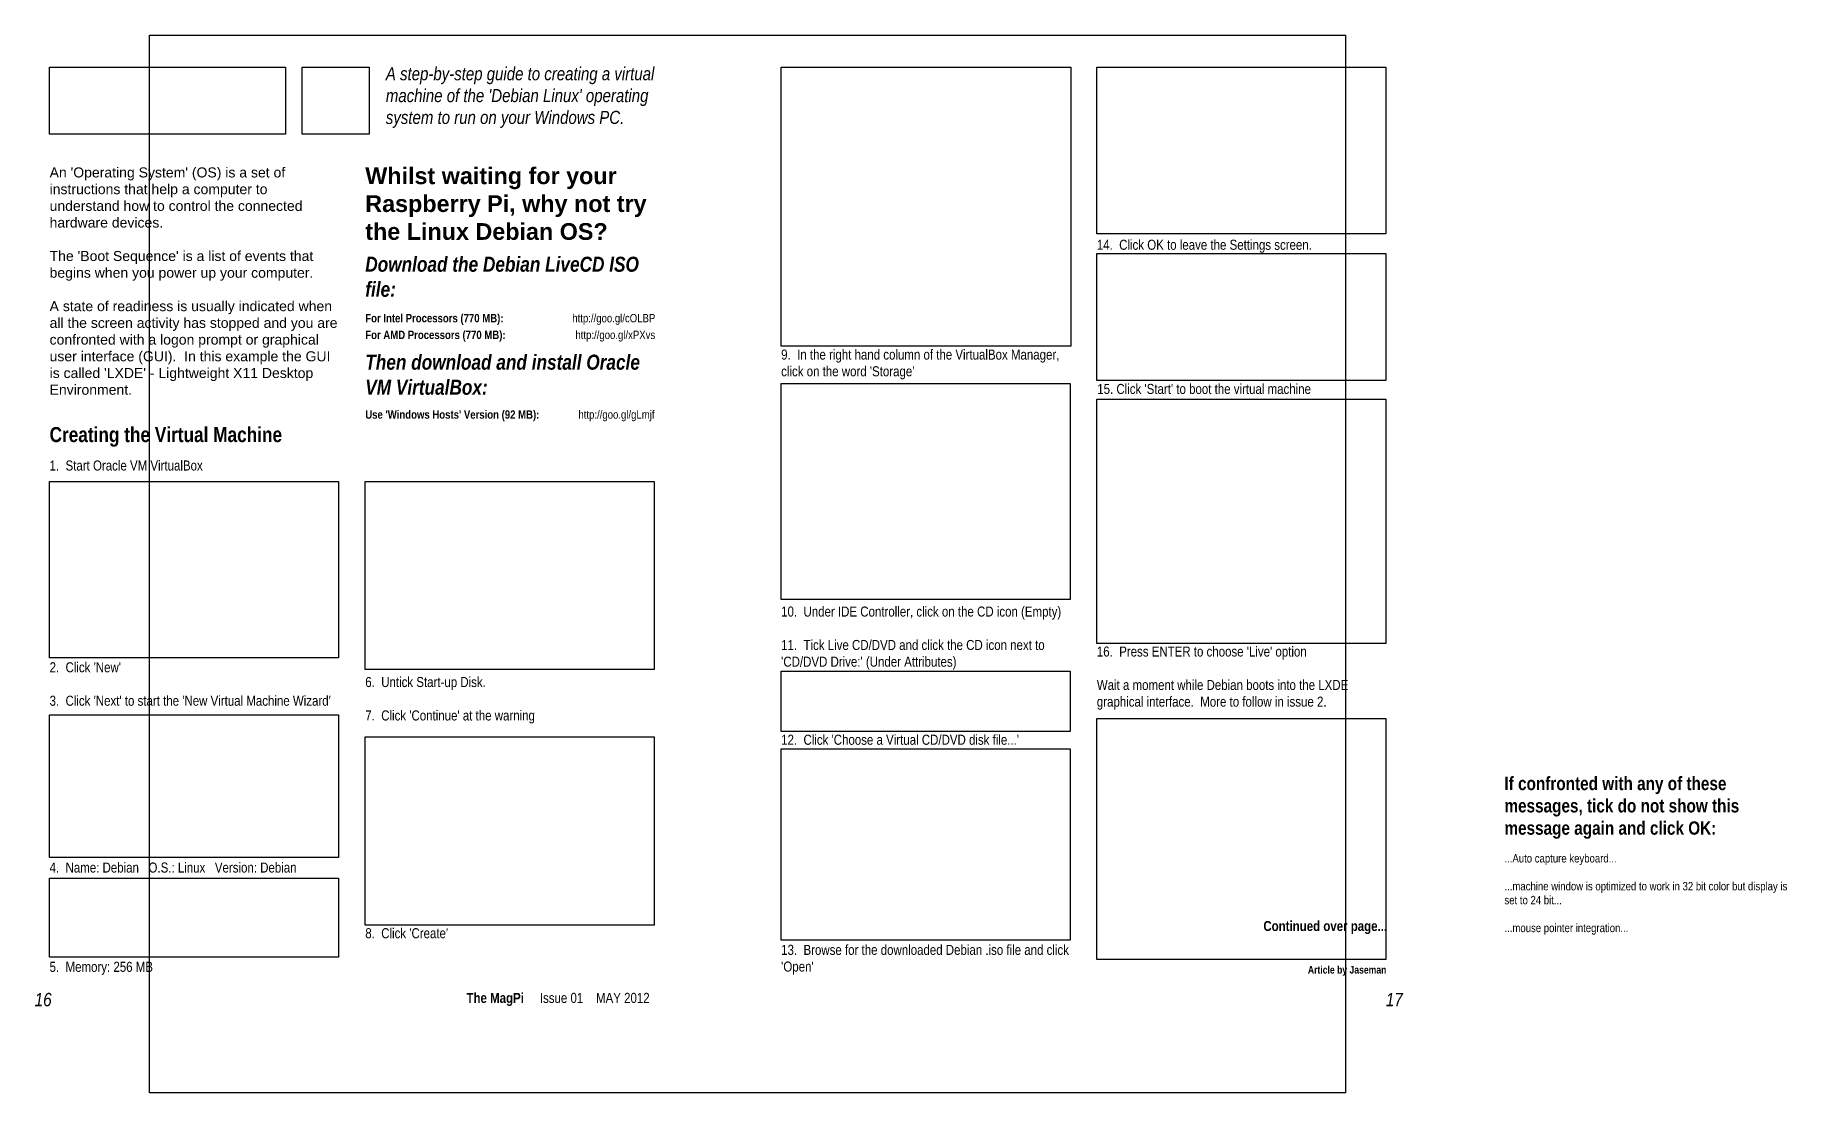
# Model space of a CAD drawing. Header units: millimetres. Extents: x 281 to 806, y -659 to -342.
import ezdxf

# ---------------------------------------------------------------- set-up
doc = ezdxf.new("R2010")
doc.units = ezdxf.units.MM
doc.layers.add('Images', color=7, linetype='Continuous')
doc.layers.add('Text', color=7, linetype='Continuous')
doc.styles.get("Standard").update_dxf_attribs({"font": 'arial.ttf'})
picture_1 = doc.add_image_def('image1.png', size_in_pixel=(555, 339))
picture_2 = doc.add_image_def('image2.png', size_in_pixel=(583, 288))
picture_3 = doc.add_image_def('image3.png', size_in_pixel=(570, 156))
picture_4 = doc.add_image_def('image4.png', size_in_pixel=(610, 397))
picture_5 = doc.add_image_def('image5.png', size_in_pixel=(725, 698))
picture_6 = doc.add_image_def('image6.png', size_in_pixel=(657, 491))
picture_7 = doc.add_image_def('image7.png', size_in_pixel=(516, 108))
picture_8 = doc.add_image_def('image8.png', size_in_pixel=(656, 434))
picture_9 = doc.add_image_def('image9.png', size_in_pixel=(657, 379))
picture_10 = doc.add_image_def('image10.png', size_in_pixel=(723, 317))
picture_11 = doc.add_image_def('image11.png', size_in_pixel=(610, 397))
picture_12 = doc.add_image_def('image12.png', size_in_pixel=(663, 561))
picture_13 = doc.add_image_def('image13.png', size_in_pixel=(817, 681))
picture_14 = doc.add_image_def('image14.gif', size_in_pixel=(3268, 925))
picture_15 = doc.add_image_def('image15.png', size_in_pixel=(512, 512))
picture_16 = doc.add_image_def('image16.gif', size_in_pixel=(1529, 1352))

msp = doc.modelspace()

# ---------------------------------------------------------------- texts
at = {"layer": 'Text', "attachment_point": 1}
for s, width, insert, char_height in [("{\\fArial Narrow|b0|i1|c0|p34;\\C232;A step-by-step guide to creating a virtual machine of the 'Debian Linux' operating system to run on your Windows PC.\\H1.0213x; }", 80.3405, (386.24, -351.8), 3.92), ("An 'Operating System' (OS) is a set of instructions that help a computer to understand how to control the connected hardware devices.\\P\\PThe 'Boot Sequence' is a list of events that begins when you power up your computer.\\P\\PA state of readiness is usually indicated when all the screen activity has stopped and you are confronted with a logon prompt or graphical user interface (GUI).  In this example the GUI is called 'LXDE' - Lightweight X11 Desktop Environment.", 86.5, (285.58, -381.8), 3), ('{\\fArial|b1|i0|c0|p34;Whilst waiting for your Raspberry Pi, why not try the Linux Debian OS?}', 86.5, (380.08, -381.8), 5), ('{\\fArial Narrow|b0|i0|c0|p34;14.  Click OK to leave the Settings screen.}', 86.5, (599.08, -403.44), 3), ("{\\fArial Narrow|b0|i0|c0|p34;9.  In the right hand column of the VirtualBox Manager, click on the word 'Storage'\\H1.022x; }", 86.5, (504.58, -436.3), 3), ("{\\fArial Narrow|b0|i0|c0|p34;15. Click 'Start' to boot the virtual machine}", 86.5, (599.21, -446.58), 3), ('{\\fArial Narrow|b1|i0|c0|p34;\\C232;Creating the Virtual Machine}', 118.5, (285.58, -459.49), 4.5), ('{\\fArial Narrow|b0|i0|c0|p34;1.  Start Oracle VM VirtualBox}', 86.5, (285.58, -469.49), 3), ("{\\fArial Narrow|b0|i0|c0|p34;10.  Under IDE Controller, click on the CD icon (Empty)\\P\\P11.  Tick Live CD/DVD and click the CD icon next to 'CD/DVD Drive:' (Under Attributes)}", 86.5, (504.58, -513.19), 3), ("{\\fArial Narrow|b0|i0|c0|p34;16.  Press ENTER to choose 'Live' option\\P\\PWait a moment while Debian boots into the LXDE graphical interface.  More to follow in issue 2.}", 86.5, (599.08, -525.15), 3), ("{\\fArial Narrow|b0|i0|c0|p34;2.  Click 'New'\\P\\P3.  Click 'Next' to start the 'New Virtual Machine Wizard'}", 86.5, (285.58, -529.87), 3), ("{\\fArial Narrow|b0|i0|c0|p34;6.  Untick Start-up Disk.\\P\\P7.  Click 'Continue' at the warning}", 86.5, (380.08, -534.28), 3), ("{\\fArial Narrow|b0|i0|c0|p34;12.  Click 'Choose a Virtual CD/DVD disk file...'}", 86.5, (504.58, -551.55), 3), ('{\\fArial Narrow|b0|i0|c0|p34;4.  Name: Debian   O.S.: Linux   Version: Debian}', 86.5, (285.58, -589.79), 3), ('\\pi49.853;{\\fArial Narrow|b1|i0|c0|p34;Continued over page...}', 86.5, (599.08, -607.28), 3), ("{\\fArial Narrow|b0|i0|c0|p34;8.  Click 'Create'}", 86.5, (380.08, -609.44), 3), ("{\\fArial Narrow|b0|i0|c0|p34;13.  Browse for the downloaded Debian .iso file and click 'Open'\\H1.022x; }", 86.5, (504.58, -614.42), 3), ('{\\fArial Narrow|b0|i0|c0|p34;5.  Memory: 256 MB}', 86.5, (285.58, -619.5), 3)]:
    msp.add_mtext_dynamic_manual_height_columns(s, width=width, gutter_width=12.5, heights=[0], dxfattribs=dict(at, insert=insert, char_height=char_height))
at = {"layer": 'Text', "color": 166, "attachment_point": 1}
for s, width, insert, char_height in [('\\A1;{\\fArial Narrow|b1|i1|c0|p34;\\C232;Download the Debian LiveCD ISO file:\\H1.3589x; }', 86.5, (380.08, -408.51), 4.5), ('\\pi10.316;{\\fArial Narrow|b0|i0|c0|p34;\\C256;http://goo.gl/cOLBP}', 34.8451, (431.74, -425.65), 2.5), ('\\pi11.257;{\\fArial Narrow|b0|i0|c0|p34;\\C256;http://goo.gl/xPXvs}', 34.8451, (431.74, -430.65), 2.5), ('\\A1;{\\fArial Narrow|b1|i1|c0|p34;\\C232;Then download and install Oracle VM VirtualBox:\\H1.3419x; }', 86.5, (380.08, -437.82), 4.5), ('\\A1;\\pi12.154;{\\fArial Narrow|b0|i0|c0|p34;\\C256;http://goo.gl/gLmjf}', 34.8451, (431.74, -454.49), 2.5), ('{\\fArial Narrow|b0|i0|c0|p34;\\C256;...Auto capture keyboard...\\P\\H1.3333x; \\H0.75x;\\P...machine window is optimized to work in 32 bit color but display is \\H1.2263x; \\H0.81545x;set to 24 bit...\\H1.264x; \\H0.79112x;\\P\\H1.2474x; \\H0.80169x;\\P...mouse pointer integration...\\H1.2509x; }', 86.5, (721.1, -587.28), 2.5)]:
    msp.add_mtext_dynamic_manual_height_columns(s, width=width, gutter_width=12.5, heights=[0], dxfattribs=dict(at, insert=insert, char_height=char_height))
at = {"layer": 'Text', "color": 142, "char_height": 2.5, "attachment_point": 1}
for s, insert in [('\\A1;{\\fArial Narrow|b1|i0|c0|p34;\\C232;For Intel Processors (770 MB):}', (380.08, -425.65)), ('\\A1;{\\fArial Narrow|b1|i0|c0|p34;\\C232;For AMD Processors (770 MB):}', (380.08, -430.65)), ("\\A1;{\\fArial Narrow|b1|i0|c0|p34;\\C232;Use 'Windows Hosts' Version (92 MB):}", (380.08, -454.49))]:
    msp.add_mtext_dynamic_manual_height_columns(s, width=51.6549, gutter_width=12.5, heights=[0], dxfattribs=dict(at, insert=insert))
at = {"layer": 'Text', "color": 14, "insert": (721.1, -564.13), "char_height": 4, "attachment_point": 1}
msp.add_mtext_dynamic_manual_height_columns('{\\fArial Narrow|b1|i0|c0|p34;If confronted with any of these messages, tick do not show this message again and click OK:}', width=86.5, gutter_width=12.5, heights=[0], dxfattribs=at)
at = {"layer": 'Text', "color": 255, "attachment_point": 1}
for s, width, insert, char_height in [('\\pi63.177;{\\fArial Narrow|b1|i0|c0|p34;\\C256;Article by Jaseman}', 86.5, (599.08, -620.76), 2.25), ('\\pi5.5252;{\\fArial Narrow|b0|i1|c0|p34;\\C43;16}', 10, (275.58, -628.8), 4), ('{\\fArial Narrow|b0|i1|c0|p34;\\C43;17}', 9.7232, (685.58, -628.8), 4)]:
    msp.add_mtext_dynamic_manual_height_columns(s, width=width, gutter_width=12.5, heights=[0], dxfattribs=dict(at, insert=insert, char_height=char_height))
at = {"layer": 'Text', "color": 254, "insert": (325.53, -628.8), "char_height": 3, "attachment_point": 1}
msp.add_mtext_dynamic_manual_height_columns('\\pi84.851;{\\fArial Narrow|b1|i0|c0|p34;The MagPi\\fArial Narrow|b0|i0|c0|p34;     Issue 01    MAY 2012}', width=139.4261, gutter_width=12.5, heights=[0], dxfattribs=at)

# ---------------------------------------------------------------- pictures from other files: only their frames are drawn
at = {"layer": 'Images'}
image = msp.add_image(picture_16, insert=(315.53, -658.74), size_in_units=(357.99, 316.55), dxfattribs=dict(at, brightness=99, contrast=7))
image.dxf.flags = 15
image = msp.add_image(picture_14, insert=(285.58, -371.8), size_in_units=(70.66, 20), dxfattribs=at)
image.dxf.flags = 15
image = msp.add_image(picture_15, insert=(361.24, -371.8), size_in_units=(20, 20), dxfattribs=at)
image.dxf.flags = 15
image = msp.add_image(picture_5, insert=(504.58, -435.31), size_in_units=(86.74, 83.51), dxfattribs=at)
image.dxf.flags = 7
image = msp.add_image(picture_9, insert=(599.08, -401.7), size_in_units=(86.5, 49.9), dxfattribs=at)
image.dxf.flags = 7
image = msp.add_image(picture_10, insert=(599.08, -445.53), size_in_units=(86.5, 37.93), dxfattribs=at)
image.dxf.flags = 7
image = msp.add_image(picture_6, insert=(504.58, -511.06), size_in_units=(86.5, 64.64), dxfattribs=at)
image.dxf.flags = 7
image = msp.add_image(picture_12, insert=(599.08, -524.3), size_in_units=(86.5, 73.19), dxfattribs=at)
image.dxf.flags = 7
image = msp.add_image(picture_1, insert=(285.58, -528.58), size_in_units=(86.5, 52.84), dxfattribs=at)
image.dxf.flags = 7
image = msp.add_image(picture_11, insert=(380.08, -532.07), size_in_units=(86.5, 56.3), dxfattribs=at)
image.dxf.flags = 7
image = msp.add_image(picture_7, insert=(504.58, -550.62), size_in_units=(86.5, 18.1), dxfattribs=at)
image.dxf.flags = 7
image = msp.add_image(picture_2, insert=(285.58, -588.33), size_in_units=(86.5, 42.73), dxfattribs=at)
image.dxf.flags = 7
image = msp.add_image(picture_13, insert=(599.08, -618.77), size_in_units=(86.5, 72.1), dxfattribs=at)
image.dxf.flags = 7
image = msp.add_image(picture_4, insert=(380.08, -608.5), size_in_units=(86.5, 56.3), dxfattribs=at)
image.dxf.flags = 7
image = msp.add_image(picture_8, insert=(504.58, -612.99), size_in_units=(86.5, 57.23), dxfattribs=at)
image.dxf.flags = 7
image = msp.add_image(picture_3, insert=(285.58, -618.13), size_in_units=(86.5, 23.67), dxfattribs=at)
image.dxf.flags = 7

doc.saveas('drawing.dxf')
